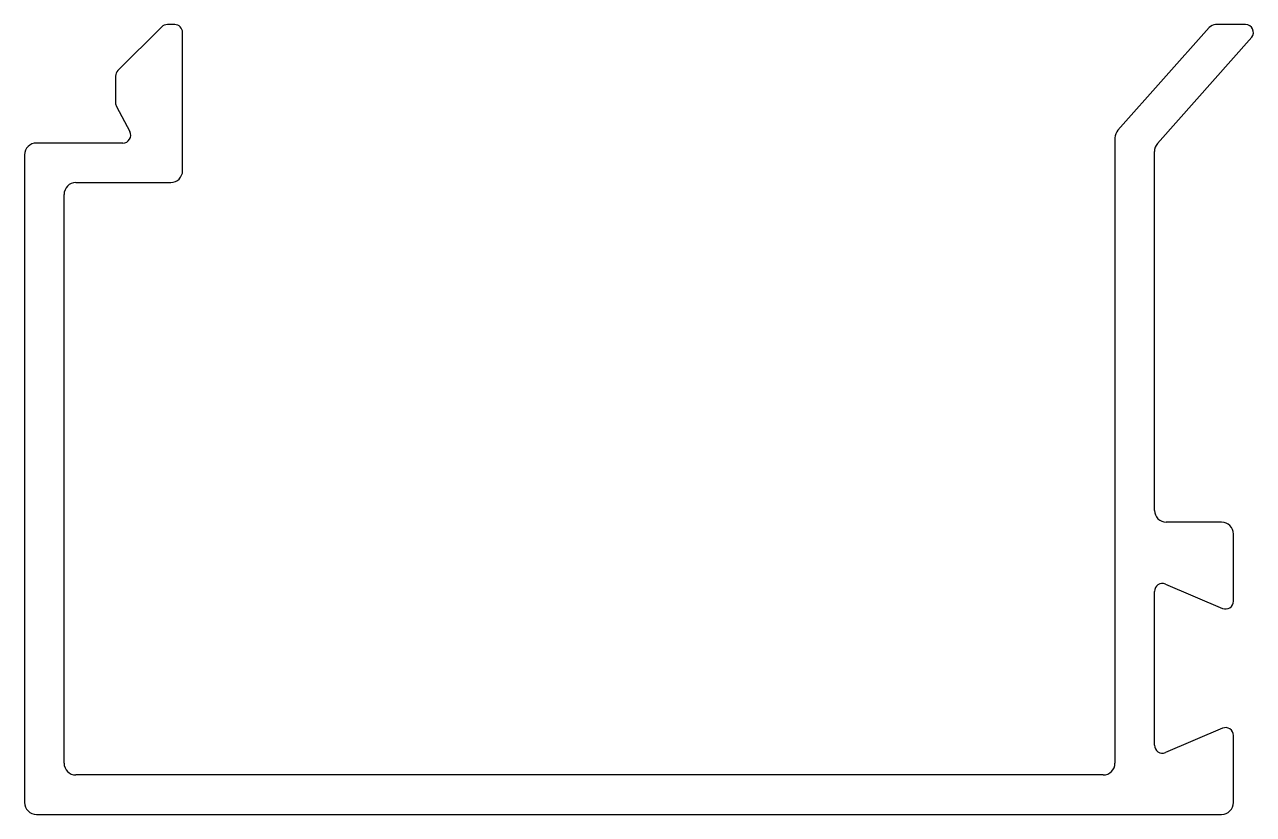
# Model space of a CAD drawing. Extents: x 751.8 to 782.9, y 389.1 to 409.1.
import ezdxf

# ---------------------------------------------------------------- set-up
doc = ezdxf.new("R2010")
doc.units = 0
doc.layers.get('0').update_dxf_attribs({"linetype": 'CONTINUOUS'})

msp = doc.modelspace()

# ---------------------------------------------------------------- linework, layer by layer
for p, q in [((755.593, 409.07), (755.407, 409.07)), ((782.698, 409.07), (781.939, 409.07)), ((755.266, 409.012), (754.155, 407.907)), ((755.793, 405.37), (755.793, 408.87)), ((781.781, 408.993), (779.469, 406.397)), ((780.469, 406.055), (782.856, 408.748)), ((754.096, 407.765), (754.096, 407.089)), ((754.12, 406.995), (754.455, 406.364)), ((754.279, 406.07), (752.093, 406.07)), ((779.393, 406.198), (779.393, 390.37)), ((751.793, 405.77), (751.793, 389.37)), ((780.393, 396.77), (780.393, 405.856)), ((753.093, 405.07), (755.493, 405.07)), ((752.793, 390.37), (752.793, 404.77)), ((782.093, 396.47), (780.693, 396.47)), ((782.393, 394.472), (782.393, 396.17)), ((780.671, 394.902), (782.115, 394.288)), ((780.393, 390.822), (780.393, 394.718)), ((782.115, 391.252), (780.671, 390.638)), ((782.393, 389.37), (782.393, 391.068)), ((779.093, 390.07), (753.093, 390.07)), ((752.093, 389.07), (782.093, 389.07))]:
    msp.add_line(p, q)
for centre, radius, start, end in [((755.407, 408.87), 0.2, 90, 134.852), ((755.593, 408.87), 0.2, 360, 90), ((781.939, 408.87), 0.2, 90, 142.2532), ((782.698, 408.87), 0.2, 322.2532, 90), ((754.296, 407.765), 0.2, 134.852, 180), ((754.296, 407.089), 0.2, 180, 208), ((754.279, 406.27), 0.2, 270, 28), ((779.693, 406.198), 0.3, 138.3044, 180), ((752.093, 405.77), 0.3, 90, 180), ((780.693, 405.856), 0.3, 138.4347, 180), ((755.493, 405.37), 0.3, 270, 0), ((753.093, 404.77), 0.3, 90, 180), ((780.693, 396.77), 0.3, 180, 270), ((782.093, 396.17), 0.3, 360, 90), ((780.593, 394.718), 0.2, 66.9745, 180), ((782.193, 394.472), 0.2, 246.9745, 0), ((782.193, 391.068), 0.2, 360, 113.0255), ((780.593, 390.822), 0.2, 180, 293.0255), ((753.093, 390.37), 0.3, 180, 270), ((779.093, 390.37), 0.3, 270, 0), ((752.093, 389.37), 0.3, 180, 270), ((782.093, 389.37), 0.3, 270, 0)]:
    msp.add_arc(centre, radius, start, end)

doc.saveas('drawing.dxf')
